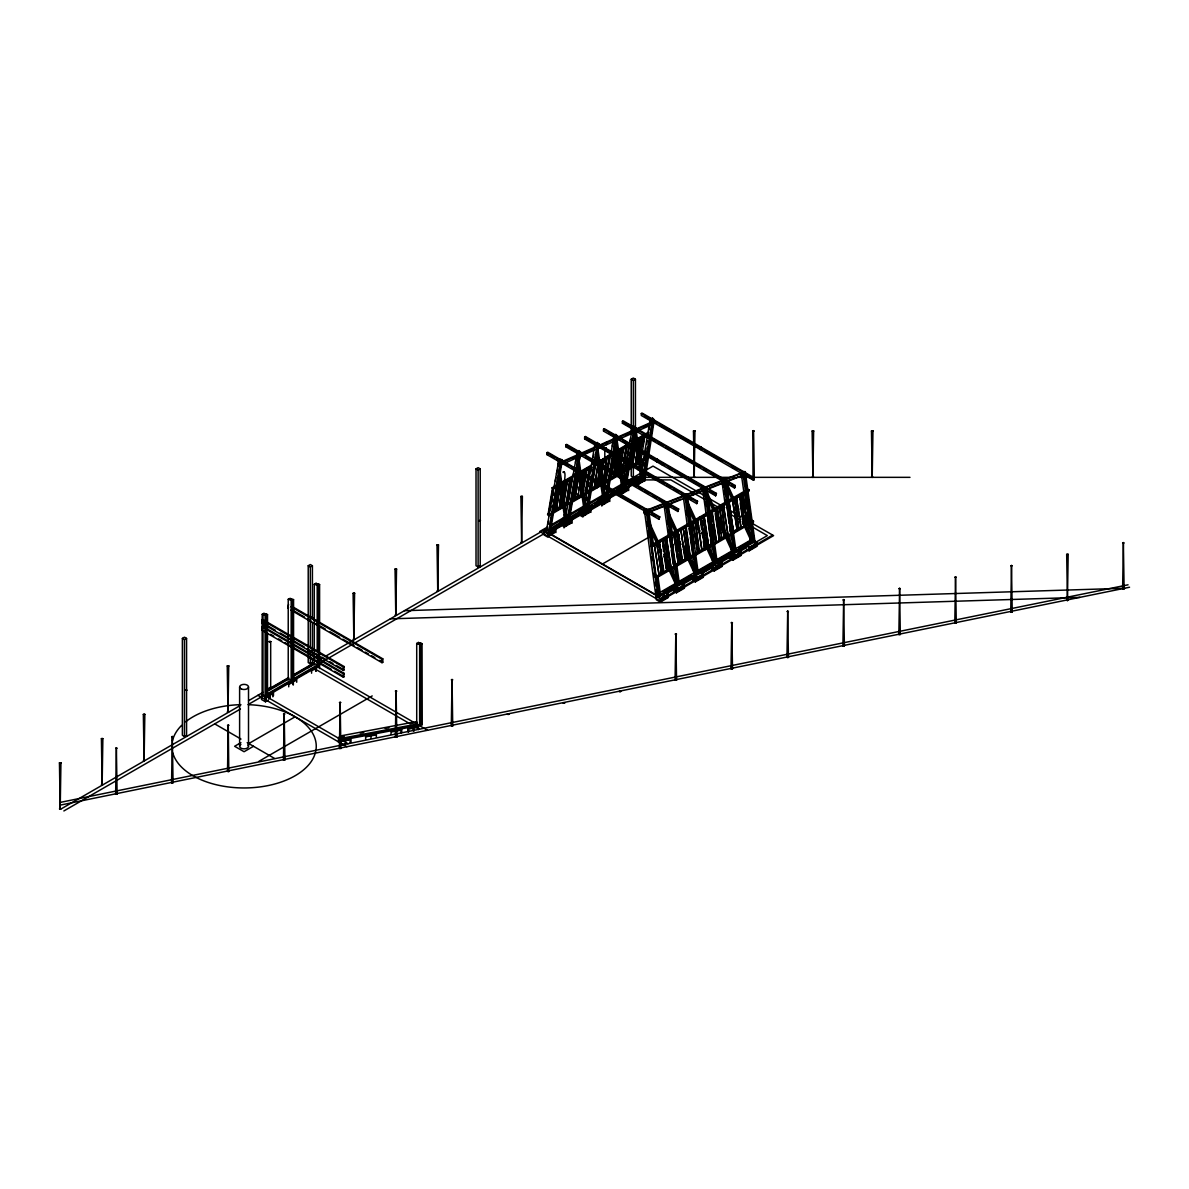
<?xml version="1.0" encoding="UTF-8"?>
<svg xmlns="http://www.w3.org/2000/svg" width="1189" height="1189" viewBox="0 0 1189 1189"><rect width="100%" height="100%" fill="white"/><g stroke="black" fill="none" stroke-linecap="round" stroke-linejoin="round"><path stroke-width="1.5" d="M60.936 762.848L60.193 809.278L59.45 762.833L60.936 762.833L59.45 762.833M102.863 738.711L102.135 785.052L101.407 738.607L102.878 738.607L101.407 738.651M115.63 794.163L116.373 747.703L117.117 794.148L115.63 794.148L117.102 794.222M144.835 714.396L144.092 760.826L143.349 714.381L144.835 714.381L143.349 714.381M171.573 782.763L172.316 736.303L173.059 782.763L171.573 782.748L173.059 782.748M228.987 771.423L227.515 771.349L228.258 724.904L228.793 771.037M228.734 665.959L227.991 712.389L227.248 665.944L228.734 665.944L227.248 665.944M270.676 641.733L269.204 641.733L270.676 641.733L270.676 687.747L269.249 687.584M283.472 759.964L284.944 759.949L284.201 713.504L283.458 759.949L284.929 759.845M339.415 748.565L340.143 702.105L340.886 748.565L339.46 748.386M354.59 593.266L353.846 639.741L353.103 593.296L354.575 593.237L353.103 593.296M395.357 737.165L396.1 690.705L396.829 737.15L395.357 737.15L396.814 737.269M396.532 569.085L395.788 615.516L395.045 569.07L396.532 569.07L395.045 569.07M438.488 544.859L437.745 591.29L437.002 544.844L438.488 544.844L437.017 544.934M451.3 725.736L452.786 725.751L451.85 726.167L452.727 725.914L452.043 679.305L451.3 725.751L452.756 725.647M522.387 496.422L521.644 542.853L520.901 496.408L522.387 496.422L520.916 496.497M564.329 472.196C560.272 473.965 567.064 466.177 564.329 481.396L559.751 484.146M694.971 431.027L694.227 477.458L693.484 431.013L694.971 431.013L693.484 431.013M731.012 668.768L731.755 622.308L732.498 668.753L731.012 668.753L732.469 668.857M753.038 477.339L752.815 431.013L753.588 430.596L754.302 477.042L753.276 477.428M813.633 431.027L812.89 477.458L812.146 431.013L813.633 431.013L812.146 431.013M872.949 431.027L872.206 477.458L871.463 431.013L872.949 431.013L871.463 431.013M954.797 623.17L955.54 576.71L956.283 623.155L954.797 623.185L956.268 623.066M1122.624 588.971L1123.367 542.511L1124.11 588.956L1122.624 588.956L1124.095 588.867M227.53 771.423L228.942 771.512L227.738 771.037M675.07 680.182L675.813 633.707L676.556 680.153L675.07 680.182L676.541 680.063M786.969 657.279L788.441 657.368L786.955 657.368L787.698 610.908L788.441 657.368L786.955 657.354L788.426 657.264M842.912 645.984L843.64 599.509L844.383 645.954L842.912 645.984L844.383 645.969M898.854 634.495L900.326 634.569L899.597 588.109L898.854 634.569L900.251 634.361M1010.739 611.696L1012.225 611.755L1011.482 565.31L1010.739 611.77L1012.225 611.77L1010.739 611.755L1012.211 611.83M1066.682 600.356L1068.153 600.296M752.83 431.102L754.302 431.013M567.094 518.018L566.633 520.827L559.885 475.719L560.346 472.91L567.094 518.018L566.633 520.827L564.983 520.009L558.711 478.127M586.103 507.198L585.642 510.007L578.894 464.914L579.355 462.105L586.103 507.198L585.642 510.007L583.992 509.189L583.903 502.739M603.64 487.282L605.008 496.497L604.532 499.112L602.734 498.206L602.734 499.127L614.148 435.278L615.932 436.883L604.607 500.212L602.868 498.295L603.328 495.486M585.449 509.1L587.321 510.185L598.305 444.537L596.536 442.917L597.324 442.457L599.107 444.077L588.109 509.724L588.109 508.803L604.607 499.291L604.978 496.303M623.868 485.409L623.408 488.218L616.66 443.111L617.106 440.302L623.868 485.409L623.408 488.218L621.743 487.386L615.203 443.69M621.743 487.386L622.204 484.577L623.408 488.218M640.633 476.492L641.079 473.683L642.759 474.708L642.283 477.309L640.633 476.492L634.361 434.609M641.703 470.101L650.16 419.524L650.963 419.063L652.746 420.683L642.357 478.409L640.485 476.403L640.485 477.324L641.094 473.712L642.283 477.309L642.744 474.5L636.264 431.206M591.111 465.3L552.082 487.832L553.167 489.615M548.099 514.228L552.335 488.961M548.53 514.569L552.766 489.288M546.093 532.746L558.919 459.593L557.715 466.772M546.895 531.364L547.49 527.782M548.099 524.186L548.694 520.604M550.507 509.828L551.101 506.246M551.696 502.65L552.305 499.068M552.9 495.471L553.509 491.889M554.104 488.307L554.713 484.711M555.308 481.129L555.917 477.532M556.511 473.95L557.106 470.354M547.133 529.655L543.938 531.498L543.938 534.887L547.921 537.19L560.792 460.678L548.768 532.449M549.556 531.988L560.985 463.799M553.94 507.599L554.55 503.987M555.159 500.376L555.753 496.764M561.476 465.137L550.358 531.528L550.358 530.606L566.841 521.079L566.841 522.001L579.102 453.098L577.319 451.493L565.89 515.476M553.346 511.196L557.567 485.929M559.083 486.687L555.575 510.497L553.777 511.538M555.575 510.497L559.811 485.231M562.947 482.823L559.142 508.446L556.289 510.081L559.781 486.286M556.289 510.081L560.524 484.815M559.618 502.679L560.822 495.471M561.743 490.046L562.65 484.636M565.459 481.382L561.669 506.99L559.856 508.03L560.94 498.667M562.442 489.645L563.348 484.22M559.856 508.03L561.669 497.195M562.575 491.785L564.091 482.764L565.89 481.708M563.036 495.813L563.645 492.201M564.255 488.59L564.864 484.978M564.195 498.414L567.227 480.356M564.329 500.554L567.658 480.698M569.769 480.519L566.276 504.329L570.081 478.706M571.641 477.815L567.837 503.423L572.072 478.141M573.068 476.893L573.678 473.267M575.506 462.372L576.115 458.746M576.71 455.119L577.319 451.493M567.643 521.54L579.102 453.098M579.905 452.637L578.122 451.032L578.924 450.572L580.693 452.177L568.446 521.079L566.573 520.009M580.693 452.177L569.234 520.619L569.234 519.697L585.716 510.185L585.716 511.107L597.517 444.998L595.734 443.378L594.931 443.839L583.858 510.022L580.44 511.998M573.841 494.475L576.858 476.417M573.366 500.227L571.121 500.941L573.366 500.227L577.601 474.961L575.788 476.001M581.748 474.188L577.809 497.656L574.956 499.306L578.448 475.511M574.956 499.306L578.894 475.838M574.525 498.964L577.378 497.329L577.988 493.717M578.582 490.106L579.192 486.494M580.708 477.473L581.317 473.861M579.771 495.947C581.406 495.843 581.837 497.27 581.287 486.91M582.194 481.5L584.007 470.666L585.805 469.625L583.219 488.025M580.202 496.289L584.438 471.007L586.236 469.967M583.086 485.87L584.602 476.848M583.799 485.469L585.315 476.432M583.323 491.22L586.95 469.551L589.803 467.901L585.568 493.182L582.714 494.832M585.449 491.042L589.372 467.574M586.147 490.626L589.476 470.77M585.85 492.439L590.517 467.5M586.147 500.628L586.742 497.047M587.351 493.465L587.946 489.883M588.54 486.316L589.149 482.734M590.948 472.003L591.542 468.421M592.137 464.84L592.746 461.273M593.341 457.691L593.935 454.109M586.519 510.646L597.517 444.998M591.661 485.84L595.288 464.186M597.77 464.364L594.262 488.159L597.116 486.509L600.921 460.901M594.262 488.159L598.201 464.691M609.838 454.48L600.341 460.723L603.462 458.924M598.498 475.347L597.116 486.509M597.547 485.677C599.197 485.588 599.628 487 599.063 476.655M601.56 461.674L600.475 459.89M597.993 486.019L599.806 475.184M600.713 469.774L602.214 460.738L604.027 459.697L600.103 483.165M601.173 473.802L601.783 470.19M602.377 466.578L603.596 459.355M601.203 478.706L604.532 458.85M606.643 458.672L603.15 482.481L606.94 456.858M609.333 455.491L605.097 480.757L607.341 480.059M605.543 481.099L609.764 455.818M612.32 446.143L612.929 442.516M613.539 438.89L614.148 435.278M605.394 499.752L615.932 436.883M616.125 440.019L606.197 499.291L604.324 498.206M617.522 435.977L616.719 436.437L614.936 434.817L615.739 434.357L617.522 435.977L606.999 498.83L606.999 497.909L623.482 488.382L623.482 489.303L634.332 428.783L632.548 427.163L621.609 488.233L621.609 487.312L623.482 488.382M614.535 456.338L610.477 477.651M611.191 477.25L615.412 451.969M614.208 468.986L616.318 456.338M611.622 477.577L613.42 476.536L617.359 453.068M615.545 473.088L617.968 458.657M615.991 473.43L618.399 458.984L618.934 462.729M619.008 455.387L619.484 449.62M617.968 468.436L617.492 474.188L618.993 465.167M619.172 461.213L620.985 450.393M619.603 461.555L621.282 448.58M620.078 467.218L619.603 472.969L623.839 447.703L626.692 446.053L622.025 470.993M620.673 463.606L623.095 449.174M622.323 469.179L623.229 463.769M623.839 460.158L626.261 445.712L619.068 449.903M623.185 468.689L623.794 465.077M625.607 454.243L626.811 447.019M622.887 470.487L627.123 445.221M626.038 464.364L625.132 469.789L623.318 470.829M626.633 460.752L629.353 444.508M624.195 477.071L624.79 473.504M625.384 469.937L625.994 466.385M627.777 455.684L628.372 452.117M628.966 448.55L629.576 444.998M630.17 441.431L630.764 437.864M631.656 432.514L632.548 427.163M624.27 488.842L634.332 428.783M635.134 428.322L633.351 426.702L634.153 426.242L635.922 427.862L625.072 488.382L623.199 487.312M629.59 462.313L630.2 458.701M630.809 455.09L631.404 451.478M635.922 427.862L625.875 487.921L625.875 487.014L642.357 477.488M630.66 462.744L632.786 450.096M633.38 446.484L633.99 442.888M644.497 458.062L628.253 467.396L630.497 466.683L634.718 441.416M632.176 465.122L636.1 441.654M632.905 463.665L636.531 441.996M635.625 459.875L636.234 456.264M638.047 445.429L639.251 438.206L635.461 463.814L632.607 465.464M637.096 455.759L636.323 463.324L638.136 462.283L641.926 436.66L640.425 445.697M638.315 448.535L640.128 437.701M636.323 463.324L637.839 454.287M638.746 448.877L640.559 438.042M639.771 454.213L640.381 450.601M640.99 446.99L642.803 436.17M639.608 458.166L643.234 436.497M640.975 456.784L640.812 460.738L645.033 435.456M642.788 445.949L644.601 435.129M643.1 466.029L643.71 462.417M644.914 455.194L644.304 458.805L641.228 460.678M645.523 451.582L646.117 447.971M646.727 444.359L647.336 440.733M649.149 429.898L649.759 426.286M650.353 422.675L650.963 419.063M643.16 477.948L652.746 420.683M643.948 477.488L652.939 423.804M644.706 481.322L653.742 423.343M117.102 748.208L115.645 748.208M173.059 736.734L171.632 736.898M229.001 725.335L227.515 725.335M284.929 714.009L283.472 714.009M340.886 702.536L339.415 702.536M396.829 691.136L395.357 691.136M452.771 679.811L451.315 679.811M676.556 634.123L675.07 634.123M788.426 611.414L787.014 611.488M844.383 599.925L842.912 599.925M900.311 588.614L898.869 588.614M956.268 577.215L954.812 577.215M1012.225 565.726L1010.739 565.726M1066.696 554.416L1068.168 554.327L1067.44 600.772L1066.682 554.327L1068.168 554.327M1124.11 542.927L1122.624 542.927M656.417 423.284L653.237 421.441L559.737 462.625L559.945 465.315L653.445 423.953L654.024 421.887L560.524 463.249L559.945 465.315M59.45 808.847L60.936 808.847M101.407 784.621L102.878 784.621M143.349 760.41L144.835 760.41M227.248 711.958L228.734 711.958M353.103 639.31L354.59 639.31M395.045 615.085L396.532 615.085M437.002 590.874L438.488 590.874M520.901 542.422L522.387 542.422M564.329 514.525L564.27 518.374L563.304 517.809M693.484 477.042L694.971 477.042M752.815 477.042L754.302 477.042M812.146 477.042L813.633 477.042M871.463 477.042L872.949 477.042M732.483 622.813L731.027 622.813M670.67 533.965L666.316 502.858L665.513 503.319L677.061 585.642L675.233 583.531L676.615 581.376L664.294 554.698M695.342 570.408L695.803 573.737L693.975 572.548L695.342 570.408L689.962 558.726M182.378 638.404L184.473 637.185L186.569 638.404L186.569 735.278L184.473 736.481L182.378 735.278L182.378 638.404L184.473 639.608L186.569 638.404M312.41 658.959L312.41 662.615L310.314 663.834L308.219 662.615L308.219 565.741L310.314 564.522L312.41 565.741L312.41 618.756M476.016 468.867L478.112 467.649L480.222 468.867L480.222 565.741L478.112 566.945L476.016 565.741L476.016 468.867L478.112 470.071L480.222 468.867M631.24 432.261L631.24 379.246L633.336 378.043L635.431 379.246L635.431 428.605M308.219 565.741L310.314 566.945L312.41 565.741M631.24 379.246L633.336 380.465L635.431 379.246M262.115 698.433L262.204 614.312L262.992 613.851L265.935 615.545L265.935 695.595M288.228 679.945L288.228 599.286L289.031 598.825L291.959 600.519L291.959 644.2M314.268 664.919L314.268 584.245L315.055 583.799L317.998 585.493L317.998 621.906M546.895 452.652L547.698 452.192L659.776 516.903L658.988 519.311L546.895 454.599L546.895 452.652L658.988 517.364L659.776 516.903M262.204 614.312L265.935 615.545M267.525 614.624L263.795 613.39L267.525 614.624L267.525 629.174M288.228 599.286L291.959 600.519M292.762 600.059L293.564 599.598L293.564 679.692L292.762 680.153L292.762 600.059L289.834 598.364L293.564 599.598M314.268 584.245L317.998 585.493M319.588 584.572L315.858 583.338L319.588 584.572L319.588 622.798M546.895 454.599L547.698 454.139M261.743 619.915L262.531 619.454L344.201 666.598L343.398 670.462L261.743 623.318L261.743 619.915L343.398 667.059L344.201 666.598M288.57 604.428L287.768 608.292L288.57 607.832M565.771 444.82L566.573 444.359L678.666 509.07L677.864 511.478L565.771 446.767L565.771 444.82L677.864 509.531L678.666 509.07M565.771 446.767L566.573 446.306L576.13 451.82M261.743 623.318L262.531 622.858L275.343 630.259M584.646 436.987L585.449 436.526L697.542 501.238L696.739 503.646L584.646 438.934L584.646 436.987L696.739 501.699L697.542 501.238M584.646 438.934L585.449 436.526M603.522 429.14L604.324 428.679L716.417 493.405L715.615 495.813L603.522 431.087L603.522 429.14L715.615 493.866L716.417 493.405M261.743 626.722L262.531 626.261L344.201 673.405L343.398 677.269L261.743 630.125L261.743 626.722L343.398 673.866L344.201 673.405M603.522 431.087L604.324 428.679M622.412 421.307L623.199 420.847L735.292 485.558L734.49 487.98L622.412 423.254L622.412 421.307L734.49 486.019L735.292 485.558M261.743 630.125L267.347 632.444M559.707 459.132L562.382 459.757L561.58 460.217M622.412 423.254L623.199 422.794M740.628 472.821L641.287 415.466L641.287 413.519L642.075 413.059L754.168 477.77L754.168 479.717L753.38 480.178L743.824 474.664M598.305 444.537L599.107 444.077M614.52 451.775L628.565 443.675M633.247 440.97L648.867 431.949M567.554 479.643L570.675 477.844M581.599 471.528L590.963 466.133M606.583 457.111L609.704 455.313M634.673 440.896L642.476 436.393M645.597 434.579L648.718 432.781M556.422 486.985L572.043 477.978M576.724 475.273L590.77 467.158M598.572 462.655L611.057 455.446M614.178 453.633L628.238 445.533M632.92 442.828L648.525 433.807M556.289 487.802L571.894 478.795M576.576 476.09L592.196 467.084M595.317 465.285L610.923 456.264M614.044 454.466L648.391 434.639M600.846 482.883L600.059 485.29M553.955 510.319L561.758 505.815M564.879 504.017L568 502.219M572.682 499.514L580.5 495.01M591.423 488.694L594.545 486.896M599.226 484.191L596.105 485.989L597.19 487.772L595.971 486.821M602.347 482.392L605.469 480.579M608.59 478.781L622.635 470.666M555.858 509.754L559.142 508.446M559.424 507.688L561.669 506.99M572.548 500.331L575.669 498.533M586.281 492.766L587.663 491.384M587.961 492.35L548.932 514.882L547.713 513.93L547.579 514.763L548.798 515.714L567.525 504.894M591.082 490.552L605.127 482.437M609.808 479.732L644.156 459.905M570.646 503.096L586.266 494.089M590.948 491.384L600.311 485.974M603.432 484.176L606.553 482.362M609.675 480.564L633.083 467.039M636.204 465.241L644.022 460.738M619.722 475.05L618.934 477.458M638.612 467.218L637.809 469.625L638.612 469.165M606.628 486.212L605.825 488.62L606.628 488.174M676.363 451.538L675.56 453.945L676.363 453.485M644.379 470.547L643.591 472.954L644.379 472.494M547.713 526.89L539.747 531.498L660.341 601.01L773.608 535.615L751.849 523.16M550.908 525.048L563.675 517.676M568.461 514.911L584.408 505.711M589.194 502.947L603.551 494.654M606.747 492.811L622.694 483.611M627.48 480.846L640.247 473.475M645.033 470.71L653.014 466.103L704.72 495.843M60.713 809.144L240.52 705.345M248.546 700.707L262.992 692.37M266.202 690.512L288.674 677.537M293.163 674.936L314.357 662.704M319.172 659.925L322.382 658.067M325.593 656.224L547.208 528.273M550.344 526.459L564.849 518.092M569.605 515.342L584.096 506.975M587.277 505.147L603.343 495.858M606.539 494.015L622.59 484.74M625.8 482.897C642.773 474.901 627.049 477.294 640.99 477.339M267.703 690.229L288.184 678.399L291.171 680.123L267.525 693.767M293.728 675.203L314.223 663.373L317.195 665.097L293.564 678.741M307.594 667.832L311.577 665.528M268.565 690.646L287.783 679.558M293.728 676.125L305.395 669.377M306.346 668.842L313.406 664.755M560.034 522.209L564.805 519.444M583.71 508.535L578.939 511.3L582.922 513.603L582.922 516.992L580.262 515.446M597.844 500.376L602.63 497.626M623.125 485.781L616.749 489.467L620.732 491.77L620.732 495.159M549.987 528.659L564.983 520.009L564.894 513.559M568.862 517.765L584.557 508.758M587.738 506.856L603.477 497.834M606.628 495.962L621.609 487.312M625.503 485.067L640.485 476.403M552.335 528.213L564.983 520.931L564.983 520.009L566.841 521.079M570.363 517.809L577.854 513.485M589.239 506.915L592.241 505.191M594.485 503.883L602.288 499.38M609.615 495.144L612.617 493.42M615.62 491.696L622.412 487.772M628.491 484.25L641.317 476.848M63.864 810.957L240.446 709.016M248.471 704.378L262.932 696.041M319.113 663.596L543.863 533.831M682.129 454.867L681.342 457.289L682.129 456.829M262.992 613.851L262.992 694.51L262.204 694.971L265.132 696.055L319.588 664.636M319.588 664.681L318.801 665.141L318.801 585.033M547.966 532.91L644.75 477.027M547.921 533.802L644.75 477.948L640.722 475.63L632.756 480.222L636.739 482.526L636.739 485.915M268.149 700.262L265.489 701.792L261.506 699.504L261.506 694.896L265.489 697.2L273.47 692.593L273.47 695.669M312.187 670.477L314.951 668.887M318.934 666.583L316.185 668.188L316.185 671.369M555.278 530.264L548.545 534.158L548.545 536.135L555.278 532.241L555.278 530.264L551.295 527.961M590.918 509.947L601.812 503.66M289.343 684.136L292.108 682.531M296.091 680.242L293.341 681.832L293.341 685.013M564.626 526.846L571.374 522.952L571.374 520.975L564.626 524.869L564.626 526.846L561.966 525.3M583.531 515.922L590.279 512.028L590.279 510.051L583.531 513.945L583.531 515.922L580.871 514.391M602.437 505.013L609.184 501.119L609.184 499.142L602.437 503.036L602.437 505.013L599.776 503.482M628.089 490.195L621.342 494.104L621.342 492.127L628.089 488.233L628.089 490.195L625.429 488.664M644.096 480.965L637.349 484.859L637.349 482.883L644.096 478.989L644.096 480.965L641.436 479.435M290.963 606.732L382.026 659.301L382.813 658.84L382.813 662.243L382.026 662.704L290.963 610.135M240.921 742.649L234.619 746.276L244.072 751.73L253.51 746.276M645.092 509.353L644.304 509.813L656.358 599.791L660.341 602.095L668.322 597.487L668.322 594.099L665.662 592.568M645.895 508.892L648.555 509.501L653.415 544.131M416.715 643.398L420.445 644.631L420.445 724.74L419.643 725.201L416.715 724.056L416.715 643.398L420.445 644.631M647.767 509.962L648.555 509.501M668.322 535.555L663.73 502.888L666.316 502.858M248.783 743.556L295.11 716.804M422.036 643.71L418.305 642.476L422.036 643.71L422.244 724.918L339.995 740.435M667.906 501.936L665.335 501.966L667.906 501.936L672.275 533.044M687.168 524.468L683.081 495.323L683.883 494.862L685.652 495.293L689.516 522.848M683.081 495.323L685.652 495.293M687.257 494.371L684.671 494.401L687.257 494.371L698.329 573.366L698.329 572.444L714.827 562.917L714.827 563.839L704.2 488.189L705.003 487.728L715.615 563.378M706.013 513.366L702.431 487.758L705.003 487.728M706.593 486.806L704.022 486.836L706.593 486.806L710.13 512.028M725.127 504.077L721.768 480.193L722.57 479.732L724.354 480.163L734.49 552.484M721.768 480.193L724.354 480.163M725.944 479.241L723.358 479.271L725.944 479.241L736.095 551.562L736.095 550.641L752.578 541.129L752.578 542.05L750.705 540.965L748.178 522.982M743.898 492.409L741.119 472.613L741.906 472.152L743.69 472.598L753.38 541.59M741.119 472.613L743.69 472.598M745.28 471.676L742.709 471.706L745.28 471.676L754.97 541.59L658.186 597.458L646.162 510.884L646.965 510.423L651.825 545.052M258.934 761.317L372.202 695.922M602.139 564.181L648.718 537.294M641.287 413.519L753.38 478.231L754.168 477.77M654.247 544.354L669.853 535.347M679.216 529.937L682.337 528.139M691.701 522.729L697.943 519.132M700.544 518.419L697.259 519.905L701.926 550.225L704.78 548.59L700.589 517.691L699.37 517.245L699.504 518.226L713.563 510.111M716.685 508.312L719.806 506.514M724.487 503.809L746.335 491.191M748.981 489.764L747.762 489.303L650.978 545.171L652.196 545.632L748.981 489.764L749.115 490.745L652.345 546.613L651.126 546.167M654.812 544.83L651.958 546.479L656.194 576.635L659.048 574.986L654.381 544.666M657.205 543.447L659.003 542.407L663.239 572.563L661.441 573.603L656.774 543.284L661.441 573.603M664.339 550.418L662.853 539.776L665.097 538.899L669.318 569.055L667.519 570.096L664.844 553.97M666.851 537.874L669.704 536.224L673.94 566.395L671.086 568.045L666.42 537.71L671.086 568.045M674.118 533.683L671.265 535.332L675.501 565.488L678.354 563.839L673.687 533.519L678.354 563.839M674.98 533.177L676.794 532.137L681.029 562.293L679.216 563.348L674.549 533.014L679.216 563.348M683.63 528.198L685.429 527.143L689.665 557.314L687.866 558.354L683.199 528.035L687.866 558.354M685.711 526.578L688.565 524.929M689.278 524.512L691.522 523.636M731.131 531.438L727.148 503.051L728.946 502.011L733.613 532.33L731.369 533.207M740.153 495.545L742.382 494.669L746.618 524.825L744.804 525.865L740.153 495.545L742.382 494.669M693.514 522.878L695.312 521.837L699.548 551.993L697.735 553.048L693.068 522.714L697.735 553.048M704.542 516.502L707.396 514.867L711.631 545.023L708.778 546.672L704.111 516.353L708.778 546.672M709.357 513.321L711.602 512.444L715.823 542.6L713.593 543.477M711.869 511.864L715.169 510.378L719.39 540.534L716.536 542.184L713.623 524.29M715.436 509.813L717.68 508.922L721.916 539.093L720.103 540.133L715.941 513.351M719.939 507.629L721.738 506.573L725.974 536.744L724.16 537.785L719.508 507.465L724.16 537.785M723.848 505.355L726.702 503.72L730.938 533.876L728.084 535.526L723.417 505.206L728.084 535.526M729.377 502.174L727.148 503.051M732.944 500.108L734.743 499.068L738.978 529.239L737.165 530.279L732.513 499.96L737.165 530.279M736.853 497.849L739.707 496.199L743.942 526.37L741.089 528.005L736.422 497.686L741.089 528.005M743.259 494.163L745.057 493.123L749.293 523.279L747.48 524.319L742.813 494L747.48 524.319M658.468 574.525L661.589 572.712M666.286 570.021L670.968 567.316M674.089 565.503L702.179 549.288M705.3 547.49L713.103 542.972M720.906 538.468L728.723 533.965M733.405 531.26L741.208 526.757M749.011 522.253L752.132 520.455L753.35 520.901L753.484 521.897L656.714 577.765L655.496 577.304M660.995 573.44L663.239 572.563M667.088 569.932L669.318 569.055M677.923 563.675L675.501 565.488M685.473 559.737L682.62 561.371L677.953 531.052L682.189 561.223L685.473 559.737L680.807 529.402L685.042 559.573M689.947 556.734L693.232 555.248L689.947 556.734L686.216 530.131M663.521 571.998L666.806 570.512L662.57 540.341M705.642 548.084L700.975 517.765L705.642 548.084L707.455 547.044L702.788 516.725M708.347 546.509L711.631 545.023M723.729 537.621L725.974 536.744M736.734 530.116L738.978 529.239M655.347 576.323L656.581 576.784L753.35 520.901M422.036 723.819L421.248 724.279L421.248 644.17M658.706 593.162L675.203 583.636L677.061 584.72L660.579 594.232L660.579 595.154L658.022 576.933M677.581 582.253L694.079 572.741L695.937 574.748L684.864 495.754M697.958 570.497L712.954 561.847L714.827 562.917M716.848 559.603L731.83 550.938L733.702 552.944L730.15 527.634M735.723 548.694L750.705 540.044L752.578 541.129M656.313 595.466L657.116 595.005M663.209 591.483L676.615 583.74M679.082 582.313L691.077 575.387M691.775 557.269L694.079 573.663L694.866 573.202M697.958 571.419L711.453 563.631M710.383 544.473L712.954 562.769L713.742 562.308M718.334 559.647L734.371 550.403M738.711 547.891L753.098 539.583M695.937 573.826L679.454 583.338L679.454 584.26L676.898 565.964M754.97 540.668L658.186 596.536L546.093 531.825M666.732 593.683L674.713 589.075M682.694 584.468L693.871 578.017M701.852 573.41L711.438 567.881M719.419 563.259L730.596 556.809M738.577 552.201L746.558 547.594M754.539 542.987L767.321 535.615L752.845 527.262M656.313 596.373L660.341 598.706L668.322 594.099M673.777 587.886L676.437 589.417L684.403 584.81L684.403 588.198L676.437 592.806L673.777 591.275M692.682 576.962L695.342 578.508L703.308 573.901L703.308 577.289L695.342 581.897L692.682 580.351M711.587 566.053L714.247 567.584L722.213 562.992L722.213 566.38L714.247 570.973L711.587 569.442M729.169 554.371L733.152 556.675L741.119 552.068L741.119 555.456L733.152 560.064L729.169 557.76M746.499 545.9L749.159 547.43L757.125 542.823L757.125 546.227L749.159 550.819L746.499 549.288M677.046 591.75L683.794 587.856L683.794 585.88L677.046 589.774L677.046 591.75L673.063 589.447M733.762 559.008L740.509 555.1L740.509 553.138L733.762 557.032L733.762 559.008L729.778 556.705M660.891 599.598L753.425 546.182M756.605 544.339L772.568 535.124M667.698 597.146L660.965 601.039L660.965 599.063L667.698 595.169L667.698 597.146L663.313 594.634M695.951 580.827L702.699 576.933L702.699 574.956L695.951 578.85L695.951 580.827L691.968 578.523M714.857 569.917L721.604 566.023L721.604 564.047L714.857 567.941L714.857 569.917L710.873 567.614M756.516 545.87L749.769 549.764L749.769 547.787L756.516 543.893L756.516 545.87L753.856 544.339M572.518 458.791L579.192 455.833M585.865 452.89L592.553 449.932M625.934 435.159L629.278 433.673M644.304 427.029L650.978 424.072M643.769 511.3L644.616 514.034L643.769 511.3L703.011 487.98M706.4 486.643L741.936 472.642M647.931 510.259L664.859 503.601M668.248 502.263L722.407 480.936M725.795 479.598L741.029 473.594M650.591 511.077L664.146 505.741M670.908 503.081L681.059 499.083M689.531 495.754L703.071 490.418M709.848 487.743L721.693 483.076M728.456 480.415L742.783 475.377L727.549 481.382M649.684 512.043L664.919 506.038M668.307 504.701L683.541 498.711M688.624 496.705L722.481 483.373M59.673 802.516L1128.064 584.81M61.144 804.938L1129.55 587.232M342.239 735.605L343.547 738.845L342.239 735.605L415.734 721.738L417.042 724.978L415.734 721.738M340.47 736.868L344.037 736.184M360.133 733.152L363.745 732.469M385.162 728.426L388.848 727.727M410.354 723.67L417.354 722.347M343.874 736.838L338.523 737.849L338.523 742.441M343.547 737.923L417.042 724.056M339.995 739.513L422.244 723.997M340.277 740.94L350.993 738.919L350.993 741.981M344.81 740.792L341.094 741.49L341.094 744.671L344.81 743.972M346.46 740.479L350.161 739.781L350.161 742.962M366.48 736.704L370.18 736.006M371.83 735.694L375.546 734.995M391.85 731.904L395.565 731.205M397.2 730.893L400.916 730.195L400.916 733.39M412.286 728.396L408.57 729.095L408.57 732.29M417.636 727.386L413.935 728.084L413.935 731.28M340.277 745.533L343.844 744.864M404.453 610.7L1124.556 588.258M390.319 618.845L1079.835 597.368M644.304 477.339L733.747 477.339M737.462 477.339L909.986 477.339M640.812 479.91L670.834 479.91L704.601 499.41M702.431 487.758L704.2 488.189M663.73 502.888L665.513 503.319M747.896 490.284L749.115 490.745M739.707 496.199L739.781 499.588M734.743 499.068L738.547 529.075M726.702 503.72L729.02 523.071M692.86 491.978L693.692 494.713L692.919 494.416M721.738 506.573L724.294 527.708M752.265 521.436L753.484 521.897M749.293 523.279L747.361 512.474M707.396 514.867L709.952 535.986M699.504 518.226L700.737 518.686M733.613 532.33L731.934 523.294M695.312 521.837L698.121 544.74M719.39 540.534L715.228 513.767M715.823 542.6L712.91 524.691M707.455 547.044L705.776 538.008M703.739 548.382L705.107 549.823L703.873 549.377M669.704 536.224L670.759 546.717M665.097 538.899L667.148 556.467M699.548 551.993L698.612 548.292M695.312 553.628L693.514 554.683L692.266 545.81M659.003 542.407L660.073 552.885M689.665 557.314L685.503 530.532M659.048 574.986L654.634 546.435M712.508 558.577L712.85 561.654L712.389 558.31L714.217 559.499L714.678 562.843L712.85 561.654L703.71 541.827M645.27 416.849L650.041 419.598M659.598 425.127L670.745 431.562M673.94 433.391L691.463 443.512M694.644 445.355L701.614 449.368M704.795 451.211L722.317 461.332M731.874 466.846L736.645 469.61M746.202 475.124L754.168 479.717M624.79 423.715L631.166 427.401M643.903 434.758L648.689 437.507M651.869 439.35L655.065 441.193M658.245 443.036L663.016 445.786M666.212 447.629L669.392 449.472M672.573 451.3L677.358 454.064M682.724 457.171L685.919 458.999M689.1 460.842L693.886 463.606M697.066 465.449L700.247 467.277M703.442 469.12L706.623 470.963M711.394 473.712L714.589 475.555M717.77 477.398L720.965 479.241M725.736 481.991L728.916 483.834M732.112 485.677L735.292 487.52M609.11 433.391L612.29 435.233M615.471 437.076L620.257 439.826M623.437 441.669L626.618 443.512M629.813 445.355L632.994 447.183M637.78 449.947L640.96 451.79M644.141 453.618L663.848 465.003M668.634 467.767L671.815 469.596M674.995 471.439L686.157 477.874M689.338 479.717L698.894 485.231M702.075 487.074L706.861 489.838M710.041 491.666L713.237 493.509M708.807 498.31L724.74 507.525M728.753 509.709L740.688 516.725M744.775 518.969L747.97 520.812M707.827 501.268L723.893 510.542M730.328 514.257L739.974 519.831M587.039 439.395L593.415 443.066M601.381 447.659L618.889 457.78M628.446 463.294L633.232 466.058M636.412 467.901L639.608 469.729M640.202 470.086L656.12 479.271M659.315 481.114L664.086 483.878M667.282 485.707L670.462 487.549M673.643 489.392L678.429 492.157M681.609 493.985L684.79 495.828M687.985 497.671L691.166 499.499M752.295 540.044L754.168 541.129L744.492 472.137M754.465 541.292L757.125 542.823M639.177 480.728L641.837 482.258L641.837 480.282M751.597 545.632L754.257 547.163L754.257 545.186M635.877 479.137L639.86 481.426L639.86 483.403L637.2 481.872M636.68 482.184L639.325 483.715L639.325 481.738M749.1 547.089L751.745 548.619L751.745 546.643M585.687 457.334L590.457 460.098M593.653 461.941L596.833 463.784M600.014 465.612L604.8 468.377M607.98 470.22L611.161 472.048M614.356 473.891L617.537 475.734M622.323 478.498L627.688 481.59M630.883 483.433L635.654 486.197M638.835 488.025L642.03 489.868M645.211 491.711L648.391 493.554M653.177 496.303L656.358 498.146M659.553 499.989L662.734 501.817M667.505 504.582L670.7 506.425M673.881 508.268L677.061 510.096M737.135 549.764L741.119 552.068M737.849 551.592L740.509 553.138M737.849 553.569L740.509 555.1M736.125 554.564L738.785 556.11L738.785 554.133M623.185 489.972L625.83 491.503L625.83 489.526M735.605 554.877L738.25 556.407L738.25 554.431M733.613 554.044L736.273 555.575L736.273 557.552L733.613 556.021M619.335 488.679L623.333 490.968L623.333 492.945L620.673 491.414M733.093 556.318L735.753 557.849L735.753 555.872M550.879 455.982L554.059 457.824M557.255 459.653L562.025 462.417M565.206 464.26L568.401 466.103M571.582 467.931L574.777 469.774M579.548 472.538L582.729 474.366M585.924 476.209L605.632 487.594M610.403 490.344L613.598 492.187M616.779 494.029L640.663 507.822M643.858 509.665L648.629 512.414M651.825 514.257L655.005 516.1M719.553 561.446L722.213 562.992M606.524 499.588L609.184 501.119M717.22 563.512L721.604 566.023M717.22 565.488L719.88 567.019L719.88 565.043M604.28 500.881L606.925 502.412L606.925 500.435M716.699 565.786L719.345 567.316L719.345 565.34M714.708 564.953L717.368 566.484L717.368 568.461M602.288 502.026L604.948 503.556L604.948 501.58M601.768 502.338L604.428 503.868L604.428 501.892M700.648 572.37L703.308 573.901M587.619 510.497L590.279 512.028M583.858 509.1L585.716 510.185M585.895 511.493L588.555 513.024L588.555 511.047M585.374 511.805L588.02 513.336L588.02 511.359M695.283 576.175L697.943 577.705L697.943 579.682L695.283 578.151M583.383 512.949L586.043 514.48L586.043 512.504M582.863 513.247L585.523 514.778L585.523 512.801M681.743 583.279L684.403 584.81M681.134 584.334L683.794 585.88M676.794 583.636L678.666 584.72L675.575 562.769M568.714 521.406L571.374 522.952M566.99 522.417L569.65 523.948L569.65 521.971M566.469 522.714L569.115 524.245L569.115 522.268M678.889 587.619L681.535 589.149L681.535 587.173M676.378 587.084L679.023 588.629L679.023 590.606L676.378 589.06M564.478 523.859L567.138 525.389L567.138 523.413M563.958 524.156L566.618 525.701L566.618 523.725M550.893 531.706L553.554 533.237L553.554 531.26M663.313 596.61L665.974 598.141L665.974 596.165M550.373 532.003L553.034 533.534L553.034 531.557M662.793 596.908L665.454 598.439L665.454 596.462M657.918 594.545L659.776 595.615L656.967 575.565M548.679 532.895L657.16 595.526M547.861 533.445L550.522 534.991L550.522 533.014M660.281 598.349L662.942 599.895L662.942 597.918M543.938 531.498L547.966 533.831M291.766 606.271L382.813 658.84M291.766 609.675L304.547 617.061M307.743 618.904L310.938 620.747M315.724 623.512L325.31 629.04M330.096 631.805L339.682 637.349M342.878 639.192L354.069 645.642M357.265 647.485L362.05 650.264M365.246 652.107L368.441 653.95M371.637 655.793L374.832 657.636M379.618 660.4L382.813 662.243M280.143 633.024L289.759 638.582M292.955 640.425L304.161 646.89M307.371 648.748L312.172 651.513M315.367 653.37L318.578 655.213M321.773 657.071L326.589 659.836M329.784 661.678L332.979 663.536M336.19 665.379L344.201 670.002M270.542 634.287L273.738 636.13M278.553 638.909L281.748 640.752M284.959 642.61L316.973 661.099M320.183 662.942L331.389 669.422M334.585 671.265L344.201 676.809M318.815 667.519L413.133 721.976M417.933 724.755L427.52 730.284M315.605 669.303L409.804 723.685M416.195 727.386L419.39 729.229M265.756 696.234L348.08 743.749M262.16 694.346L265.132 696.07M257.879 695.312L346.906 746.722M214.704 723.878L240.981 739.053M247.208 742.649L274.481 758.389M743.511 519.37L751.983 537.71L752.429 541.04L750.601 539.851L742.218 521.674M634.272 428.159L635.996 429.407M614.936 441.862L616.66 443.111M606.479 441.951L606.687 444.627L605.9 444.017M559.737 462.625L560.524 463.249M552.082 487.832L553.301 488.783M650.16 419.524L651.944 421.144M631.76 427.624L633.544 429.244M613.346 435.739L615.129 437.344M594.931 443.839L596.715 445.459M576.531 451.939L578.315 453.559M674.772 580.187L676.615 581.376L677.061 584.72L667.832 564.716M726.583 482.675L738.904 509.353M726.271 484.354L738.592 511.032M742.426 519.37L752.429 541.04M728.798 490.254L731.086 495.219M745.577 526.608L748.624 533.207M726.211 486.985L733.078 501.862M735.367 506.811L739.93 516.725M715.406 510.259L706.935 491.904L707.396 495.248L714.321 510.259M717.71 515.253L722.332 525.256M724.636 530.264L733.108 548.605L733.554 551.949L717.22 561.535L717.22 562.456L714.678 544.443M718.944 520.262L733.554 551.949L731.725 550.76L725.632 537.532M709.922 501.163L711.453 504.463M708.094 499.543L712.672 509.457M715.719 516.056L717.249 519.37M718.765 522.67L723.343 532.583M698.835 526.147L688.059 502.813L688.52 506.142L700.068 531.156M701.911 532.821L704.215 537.829M705.761 541.158L714.217 559.499M704.676 541.158L706.221 544.503M707.752 547.832L714.678 562.843M691.047 512.058L694.094 518.672M689.219 510.438L699.89 533.564M679.187 535.392L669.184 513.707L669.645 517.037L679.647 538.721M683.036 543.73L687.658 553.732M682.724 545.394L695.803 573.737M670.343 521.332L681.015 544.458M683.303 549.422L693.975 572.548L693.633 569.472L693.975 572.548M659.687 544.696L650.442 524.691L650.903 528.02L661.678 551.369M663.982 556.378L665.528 559.707M654.203 535.585L657.249 542.199M671.726 573.588L674.014 578.538M650.844 530.666L658.468 547.178M659.984 550.492L661.515 553.792M666.093 563.705L667.609 567.004M669.139 570.319L675.233 583.531M635.535 432.216L642.283 477.309M636.174 440.911L636.724 444.552M638.627 457.289L639.177 460.931M603.091 483.67L598.23 451.196L597.785 454.005L604.532 499.112M599.241 468.169L599.791 471.81M600.608 477.265L601.144 480.906M596.328 454.584L602.868 498.295M580.366 479.063L580.916 482.704M581.451 486.346L582.001 489.987M577.453 465.479L583.992 509.189M561.342 489.883L561.892 493.524M742.902 473.059L752.578 542.05M749.233 524.319L749.739 527.916M744.879 494.728L746.87 508.922M741.951 494.505L744.448 512.236M744.938 515.788L745.681 521.109M740.584 495.709L744.804 525.865M740.271 503.14L743.259 524.423M728.946 502.011L731.443 519.742M725.141 479.702L728.441 503.215M732.751 533.95L735.292 552.023M723.551 480.624L727.356 507.748M727.861 511.359L728.367 514.971M728.872 518.597L729.645 524.022M729.511 526.608L730.254 531.929M722.57 479.732L723.596 487.074M724.116 490.76L724.636 494.431M725.409 499.945L725.914 503.616M729.511 535.318L731.83 551.859L731.83 550.938M724.8 531.26L725.543 536.581M717.487 510.542L718.245 515.863M718.736 519.415L720.727 533.608M715.867 509.962L720.103 540.133M712.3 512.028L716.536 542.184M712.374 515.417L713.118 520.737M711.661 515.818L712.404 521.154M709.788 513.485L714.024 543.641M706.058 489.065L716.417 562.917M703.992 492.781L704.512 496.437M705.27 501.921L705.79 505.593M710.457 539.538L711.2 544.859M703.279 520.262L704.037 525.583M704.527 529.135L705.27 534.456M700.113 518.255L701.614 528.912M702.105 532.449L702.848 537.77M703.353 541.322L704.349 548.426M697.69 520.069L701.926 550.225M691.329 525.256L694.569 548.307M686.454 494.832L690.319 522.387M694.956 555.456L697.542 573.826M689.709 524.676L696.739 574.287M689.783 528.065L691.775 542.258M689.07 528.481L689.813 533.802M690.304 537.354L692.801 555.085M683.883 494.862L684.388 498.503M686.172 511.255L686.692 514.896M693.336 562.263L693.841 565.919M686.142 526.742L690.378 556.898M676.363 531.973L679.097 551.488M679.588 555.04L680.346 560.361M667.103 502.397L672.498 540.817M673.019 544.473L673.524 548.129M670.834 535.169L677.864 585.181M671.265 550.254L673.256 564.448M664.532 502.427L665.29 507.866M667.074 520.574L667.594 524.2M668.352 529.655L668.857 533.281M672.9 568.223L675.203 584.557L675.203 583.636M667.638 560.019L668.634 567.123M663.284 539.94L667.519 570.096M662.882 545.513L663.64 550.834M664.131 554.386L666.122 568.565M663.952 572.162L659.286 541.827L662.02 561.342M662.526 564.894L663.269 570.215M660.564 556.437L662.555 570.631M648.02 511.79L652.627 544.592M652.196 545.632L652.345 546.613M656.581 576.784L656.714 577.765M656.432 577.854L658.988 596.075M651.527 546.316L655.763 576.472M646.89 522.105L647.396 525.746M648.168 531.215L648.674 534.857M651.75 556.734L652.256 560.376M654.054 573.128L654.559 576.769M655.332 582.238L655.838 585.88M656.343 589.536L656.863 593.177M750.155 536.521L750.601 539.851L750.274 536.774M754.777 544.889L754.777 546.866M753.38 478.231L753.38 480.178M752.28 546.331L752.28 548.307M750.705 540.044L750.705 540.965M749.159 547.43L749.159 550.819M734.49 486.019L734.49 487.98M733.152 556.675L733.152 560.064M716.848 566.796L716.848 568.773M715.615 493.866L715.615 495.813M714.247 567.584L714.247 570.973M712.954 561.847L712.954 562.769M712.033 566.38L712.033 567.287L701.138 573.574L701.138 572.652M706.578 568.595L706.578 569.516M700.975 575.952L700.975 577.928M700.44 576.264L700.44 578.24M698.463 577.408L698.463 579.385M696.739 501.699L696.739 503.646M695.342 578.508L695.342 581.897M694.079 572.741L694.079 573.663M682.07 586.876L682.07 588.852M679.558 588.317L679.558 590.294M677.864 509.531L677.864 511.478M676.437 589.417L676.437 592.806M672.454 587.113L672.454 590.502M663.462 597.606L663.462 599.583M660.341 598.706L660.341 602.095M658.988 517.364L658.988 519.311M642.357 479.984L642.357 481.961M633.336 380.465L633.336 427.981M633.336 437.121L633.336 459.058M633.336 466.37L633.336 477.339L631.24 476.12L631.24 457.854M628.699 487.163L628.699 490.552M626.365 489.229L626.365 491.206M623.853 490.671L623.853 492.647M609.794 498.087L609.794 501.476M607.46 500.138L607.46 502.115M604.8 449.814L604.8 459.013M604.8 471.899L604.8 486.628M601.827 502.679L601.827 506.068M598.453 500.732L598.453 502.709M596.358 504.968L596.358 505.89M590.888 508.996L590.888 512.385M571.983 519.905L571.983 523.294M564.329 485.082L564.329 497.968M564.017 524.512L564.017 527.901M555.902 529.194L555.902 532.583M551.042 532.702L551.042 534.678M478.112 470.071L478.112 566.945M419.643 645.092L419.643 725.201M418.469 729.585L418.469 726.524L407.753 728.545L407.753 731.607M413.103 727.534L413.103 730.596M401.733 732.409L401.733 729.333L391.032 731.354L391.032 734.43M396.383 730.343L396.383 733.42M382.026 659.301L382.026 662.704M376.363 737.195L376.363 734.118L365.647 736.14L365.647 739.216M371.013 735.129L371.013 738.206M345.627 739.93L345.627 742.991M343.398 667.059L343.398 670.462M343.398 673.866L343.398 677.269M338.687 737.195L338.687 738.116M319.588 626.44L319.544 668.59M317.998 625.548L317.998 652.85M317.998 656.491L317.998 665.602L317.195 666.063L317.195 662.422M317.195 585.954L317.195 651.498M317.195 655.139L317.195 658.78M315.561 667.832L315.561 670.893M314.223 663.373L314.223 664.294M312.41 622.397L312.41 655.302M311.577 673.197L311.577 670.135L319.544 665.528L265.132 696.992L265.132 616.006M310.314 566.945L310.314 647.381M310.314 651.037L310.314 663.834M296.7 682.248L296.7 679.172L288.734 683.779L288.734 686.841M292.717 681.475L292.717 684.537M291.959 647.842L291.959 680.613L291.171 681.074L291.171 600.98M272.846 696.843L272.846 693.663L270.096 695.253L270.096 698.433M269.472 694.896L269.472 697.958M268.863 699.147L268.863 695.951L266.113 697.557L266.113 700.737M267.525 632.816L267.525 694.688M266.737 615.085L266.737 695.134M265.489 697.2L265.489 701.792M248.516 686.945L248.516 746.276M239.613 686.945L239.613 746.276M184.473 639.608L184.473 736.481M247.832 744.909A4.444 2.571 0 0 1 246.703 748.342A4.444 2.571 0 0 1 240.698 747.955A4.444 2.571 0 0 1 240.921 744.463M248.129 704.676A72.187 41.674 0 0 1 316.244 745.666A72.187 41.674 0 0 1 250.255 787.802A72.187 41.674 0 0 1 172.762 752.8M172.539 740.628A72.187 41.674 0 0 1 181.605 725.379M185.647 721.797A72.187 41.674 0 0 1 240.906 704.646M186.777 690.155L185.306 690.17L186.777 690.17M312.633 617.492L311.146 617.507L312.633 617.507M480.43 520.619L478.944 520.648L480.415 520.544M606.286 447.956L604.8 447.971L606.286 447.971M507.257 714.277L508.729 714.366L507.257 714.277M563.2 702.877L564.671 702.967L563.2 702.877M619.142 691.478L620.613 691.567L619.142 691.478M311.161 617.463L312.41 617.804L311.146 617.507M185.35 736.021L186.777 736.184L185.35 736.021M269.249 641.57L270.616 641.555L269.249 641.57M311.206 663.358L312.633 663.521L311.206 663.358M479.004 566.484L480.43 566.648L479.004 566.484M652.553 418.142L651.765 418.602L653.534 420.222L654.336 419.762L652.553 418.142M657.487 459.37L656.685 461.778L657.487 459.37M625.503 478.379L624.701 480.787L625.503 478.379M695.238 443.75L694.435 446.157L695.238 443.75M663.254 462.714L662.466 465.122L663.254 462.714M701.02 447.079L700.217 449.487L701.02 447.079M731.398 547.668L731.725 550.76L731.398 547.668M241.471 689.026A4.444 2.571 0 0 0 248.486 687.197A4.444 2.571 0 0 0 242.229 684.596A4.444 2.571 0 0 0 241.471 689.026"/></g></svg>
